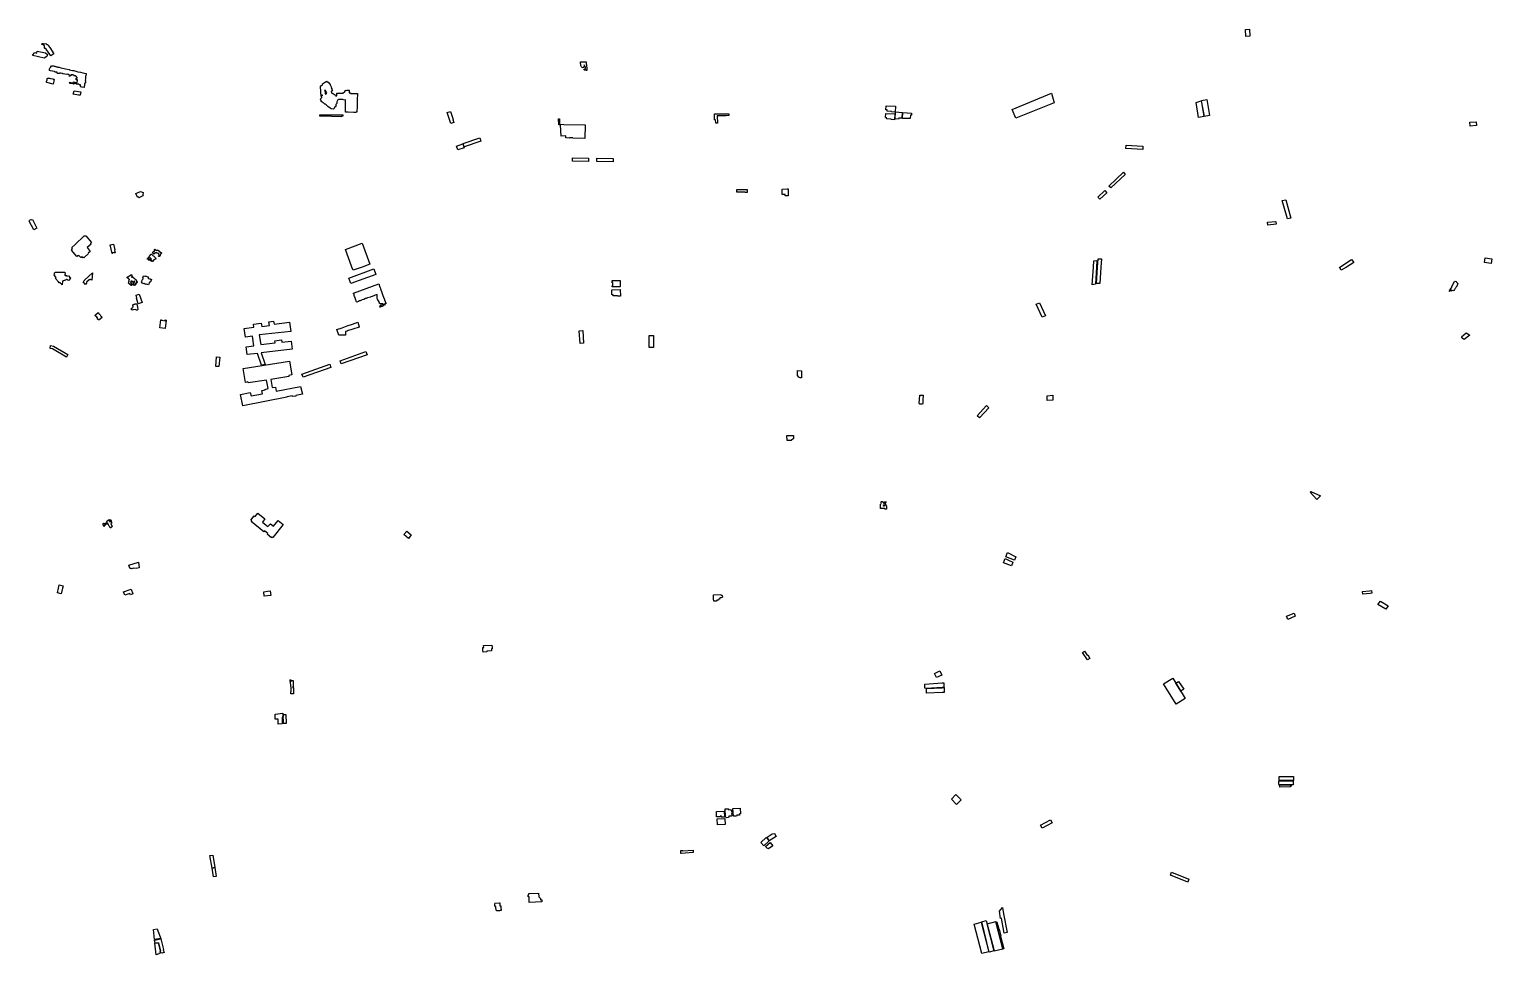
# Model space of a CAD drawing. Header units: metres. Extents: x 213388 to 215578, y 466847 to 469591.
# Drawn here: x 213388 to 215529, y 466847 to 468201 of the extents above; entities that cross this region are included whole.
import ezdxf

# ---------------------------------------------------------------- set-up
doc = ezdxf.new("R2010")
doc.units = ezdxf.units.M
doc.layers.add('DESCRIPTION_ERROR', color=5, linetype='Continuous')
doc.layers.add('EXCESS_ERROR', color=1, linetype='Continuous')

msp = doc.modelspace()

# ---------------------------------------------------------------- linework, layer by layer
at = {"layer": 'DESCRIPTION_ERROR'}
for points in [[(213411.4, 468173.2), (213410.3, 468173.6), (213410.4, 468174.6), (213410.2, 468175.2), (213410.5, 468176.2), (213410.3, 468176.4), (213410.3, 468177.5), (213409.6, 468177.8), (213408.5, 468178), (213408, 468178.8), (213407, 468178.8), (213406.7, 468179.2), (213405.8, 468179.3), (213407.2, 468179.9), (213407.4, 468180.2), (213408.4, 468180.4), (213409.8, 468179.8), (213412.4, 468180.2), (213413.2, 468179.6), (213413.7, 468178.9), (213414, 468179.1), (213415.1, 468178.7), (213416.4, 468176.9), (213416.5, 468176.8), (213417.7, 468175.2), (213417.8, 468174.8), (213418.1, 468174.6), (213423.9, 468165.3), (213419.8, 468162.3), (213419.5, 468162.3), (213412.9, 468172.1), (213411, 468173.8), (213411.8, 468173.1), (213411.5, 468172.8), (213411.4, 468173.2)], [(213464.3, 468117.1), (213463.9, 468117.1), (213463.3, 468117.6), (213463.2, 468120), (213461.6, 468120.1), (213460.4, 468121), (213457.3, 468121), (213457, 468121.2), (213457, 468122), (213453.7, 468122), (213453.8, 468121.8), (213453.5, 468121.4), (213453.5, 468121.1), (213453.1, 468121), (213452.9, 468121.4), (213453.1, 468122), (213447.4, 468122), (213447.7, 468122.9), (213446.8, 468123.1), (213446.5, 468123.7), (213447.8, 468123.5), (213448.2, 468122.9), (213449.4, 468123.2), (213451.9, 468123), (213452.9, 468123.8), (213453, 468124.3), (213454.1, 468124), (213455, 468124), (213455.9, 468123.5), (213458, 468123.4), (213458.4, 468123.6), (213458.9, 468125.6), (213458.9, 468126.8), (213458.5, 468127.2), (213457.9, 468127.2), (213457.7, 468126.8), (213457.1, 468127), (213456.7, 468127.4), (213456.6, 468128.9), (213456.7, 468129.8), (213458, 468129.8), (213458.3, 468130.6), (213457.9, 468130.9), (213457.4, 468130.9), (213457.3, 468131.5), (213455.5, 468133.2), (213454.7, 468133.3), (213454, 468133.1), (213451.7, 468134.3), (213449.3, 468134.6), (213449, 468134.4), (213449.2, 468133.4), (213448.9, 468133.2), (213447.8, 468133.3), (213447.4, 468132.7), (213446.6, 468132.7), (213447, 468133.8), (213445.9, 468135.2), (213445, 468135), (213444.6, 468135.4), (213442.7, 468135.2), (213437.8, 468136.2), (213436.6, 468136.1), (213436.6, 468136.4), (213434.3, 468137), (213433.1, 468137), (213432.5, 468136.6), (213430, 468136.6), (213428.9, 468137), (213428.9, 468138.2), (213428.6, 468138.6), (213425.5, 468138.6), (213424.9, 468139.6), (213421.9, 468139.7), (213419, 468140.6), (213417.6, 468140.8), (213417.7, 468143.2), (213418.1, 468144.1), (213419.3, 468145.3), (213420.8, 468147.5), (213422.6, 468147.8), (213423.6, 468147.6), (213424.4, 468147.2), (213425.5, 468147.1), (213425.7, 468147.1), (213426.4, 468146.6), (213427, 468146.6), (213427.9, 468146.2), (213429.1, 468146), (213430, 468145.7), (213431.9, 468145.6), (213434.4, 468145), (213436.7, 468144.1), (213439.4, 468143.8), (213441.1, 468143.2), (213446.4, 468142.2), (213447.1, 468141.8), (213448.9, 468141.6), (213451.3, 468140.9), (213453.2, 468140.8), (213459, 468139), (213463.2, 468138.4), (213466.4, 468137.4), (213471.2, 468136.4), (213471.4, 468134.9), (213470.6, 468132.1), (213470.2, 468128.6), (213470, 468126.6), (213470.5, 468126.2), (213470.5, 468125.3), (213470.4, 468125), (213470, 468125), (213470.3, 468123.1), (213469.9, 468122), (213469.2, 468122), (213469.1, 468118.3), (213468.7, 468117.8), (213468.5, 468115.8), (213465.4, 468116.5), (213464.6, 468116.1), (213464.3, 468117.1)], [(214203.4, 468141.2), (214203.1, 468141.5), (214201, 468141.5), (214200.6, 468141.8), (214200.7, 468142.6), (214202.3, 468143.4), (214202.2, 468144.1), (214202.5, 468144.7), (214202.5, 468145.3), (214202, 468146.5), (214200.6, 468146.5), (214200, 468146.3), (214199.6, 468145.8), (214199.6, 468145.3), (214199, 468145), (214197.5, 468145.1), (214197, 468145.6), (214196.9, 468146.3), (214196.3, 468147.1), (214195.9, 468148.3), (214195.7, 468148.4), (214195.3, 468153.4), (214203, 468153.8), (214203.5, 468153.8), (214203.7, 468150.2), (214203.7, 468149.9), (214203.8, 468149.6), (214204.3, 468142.1), (214204.3, 468140.9), (214203.3, 468140.9), (214203.4, 468141.2)], [(214200.4, 468149.2), (214200.6, 468148.9), (214200.7, 468149.2), (214200.5, 468149.4), (214200.4, 468149.2)], [(214201, 468148.1), (214201, 468148.6), (214200.7, 468148.2), (214201, 468148.1)], [(213413.5, 468123.8), (213413.5, 468124.9), (213414.2, 468127.2), (213414.5, 468129.2), (213415.1, 468129.8), (213417.5, 468129.7), (213419.4, 468129.1), (213422.6, 468128.8), (213423.2, 468128.3), (213424.2, 468128.2), (213424.4, 468127.9), (213422.9, 468121.1), (213413.8, 468123.1), (213413.5, 468123.8)], [(213815, 468118.5), (213817, 468119.8), (213818, 468120.5), (213817.4, 468121.5), (213823.4, 468125.1), (213824.4, 468123.7), (213825.4, 468124.3), (213826.1, 468123.1), (213826.4, 468123.3), (213827.4, 468121.6), (213827.8, 468121.9), (213828, 468121.8), (213828, 468121.7), (213828.5, 468121), (213828, 468120.7), (213830.8, 468116), (213831, 468115.7), (213830.8, 468115.5), (213830.3, 468115.2), (213830.8, 468114.5), (213831.5, 468113.3), (213831, 468113), (213832.2, 468111.2), (213830.8, 468110.4), (213830.1, 468110), (213830.8, 468108.8), (213831.3, 468107.8), (213832, 468107.3), (213832.3, 468107.7), (213836.5, 468104.6), (213836.1, 468104.2), (213837, 468103.7), (213838.2, 468103.7), (213838.3, 468107.9), (213848.4, 468107.7), (213847.1, 468107.7), (213847.1, 468108.2), (213849.6, 468109.2), (213851, 468111.8), (213851.3, 468111.9), (213853.2, 468111.8), (213853.2, 468112.2), (213856.3, 468112.1), (213856.3, 468108), (213858.5, 468108), (213858.5, 468107.4), (213864.1, 468107.1), (213868.6, 468107), (213868.3, 468097.6), (213868.1, 468089.9), (213868.1, 468089.6), (213868.1, 468088.1), (213867.9, 468080.4), (213867.8, 468079.8), (213866.9, 468079.9), (213866.6, 468079.7), (213865.6, 468079.6), (213863.5, 468079.6), (213863.5, 468079.5), (213854.9, 468079.8), (213854.9, 468079.8), (213851.3, 468080), (213851.3, 468097.7), (213849.5, 468097.6), (213847, 468098.4), (213841, 468098.3), (213840.1, 468097.9), (213838.4, 468094.9), (213838.2, 468092.5), (213837, 468091), (213836.8, 468088.4), (213835, 468086.6), (213834.2, 468084.7), (213833.2, 468084.2), (213829.9, 468084.6), (213828.8, 468085.8), (213825.4, 468088.2), (213824.9, 468088.8), (213824.3, 468089), (213823.9, 468089.6), (213822.7, 468090.4), (213821.4, 468091.6), (213820.9, 468091.7), (213819, 468093.5), (213818.5, 468093.6), (213817.4, 468094.6), (213817.1, 468094.6), (213815.8, 468095.3), (213815.3, 468095.6), (213815.2, 468095.8), (213815.8, 468096.6), (213814.4, 468097.7), (213814.4, 468098.5), (213814.8, 468099.4), (213815.2, 468099.6), (213815.2, 468100), (213815.6, 468100.2), (213816, 468100.9), (213816.6, 468101.4), (213816.7, 468102.2), (213816.1, 468102.4), (213815.9, 468103.3), (213814.9, 468103.9), (213815.5, 468104.5), (213815.5, 468105.1), (213814.9, 468106.7), (213815, 468110.3), (213814.9, 468113), (213814.6, 468114.2), (213814.7, 468117.9), (213815, 468118.5)], [(213816.6, 468104.3), (213816.8, 468103.7), (213817.2, 468103.8), (213817.6, 468104.4), (213817.4, 468104.8), (213817, 468104.9), (213816.6, 468104.3)], [(213820.6, 468111.4), (213821.6, 468109.4), (213821.3, 468108.5), (213821.5, 468106.8), (213822.4, 468106.2), (213822.8, 468106.6), (213823.7, 468108), (213823.3, 468109), (213822.1, 468110.4), (213821.8, 468111.4), (213820.7, 468112.4), (213820.6, 468111.4)], [(213813.5, 468074), (213813.6, 468076), (213847.1, 468076), (213847.3, 468075.6), (213847.3, 468074), (213847.2, 468073.8), (213846.2, 468073.9), (213844.3, 468073.1), (213830.8, 468073.4), (213815.5, 468073.8), (213815.5, 468073.8), (213815.1, 468073.8), (213813.8, 468073.8), (213813.5, 468074)], [(213564, 467869.2), (213566.8, 467872.2), (213567.1, 467872.1), (213573.1, 467866.6), (213573.6, 467865.7), (213573.6, 467864.9), (213572.2, 467864.5), (213570.6, 467863.7), (213568.3, 467861.3), (213567.8, 467861.5), (213568, 467862.1), (213567.6, 467862.4), (213564.9, 467862.4), (213567, 467864.6), (213564.9, 467866.6), (213564.3, 467866), (213565.1, 467865.2), (213563, 467862.9), (213563, 467863.3), (213563.4, 467863.8), (213563.4, 467864.5), (213563.2, 467864.8), (213560.8, 467864.8), (213561.1, 467865.6), (213561.5, 467865.6), (213562.3, 467867), (213562.8, 467867.5), (213562.9, 467867.4), (213564, 467868.5), (213563.7, 467868.7), (213564, 467869.2)], [(213572, 467879.2), (213574.9, 467877.6), (213575.2, 467878.3), (213575.4, 467878.3), (213576.3, 467877.8), (213576.4, 467877.7), (213576.4, 467877.7), (213578.7, 467876.4), (213578.8, 467876.6), (213578.9, 467876.5), (213578.9, 467875.9), (213579.7, 467874.7), (213581.4, 467874.4), (213581.8, 467874), (213581.8, 467873.4), (213581.7, 467873.4), (213580.7, 467872.3), (213579.6, 467870.6), (213579.4, 467869.3), (213579.3, 467869.2), (213578.3, 467868.7), (213577.7, 467868.7), (213577.4, 467869), (213577.4, 467869.4), (213578.4, 467869.8), (213578.8, 467871.1), (213577.8, 467871.5), (213577.8, 467872.8), (213577, 467872.8), (213576, 467873.4), (213574.8, 467873.3), (213574.7, 467874.1), (213572.8, 467873.9), (213572.3, 467873.3), (213571.4, 467873.2), (213570.8, 467872.2), (213570.5, 467872.2), (213570.4, 467872.6), (213569.8, 467872.6), (213569.9, 467873.2), (213569.2, 467873.5), (213569, 467874), (213569.1, 467874.6), (213569.7, 467875.7), (213569.8, 467875.8), (213570.8, 467875.3), (213572.1, 467877.7), (213571.2, 467878.1), (213571.5, 467878.7), (213572, 467879.2)], [(213426.1, 467845), (213426.4, 467845.5), (213426.5, 467845.6), (213440.4, 467845.6), (213440.2, 467844.7), (213440.6, 467843.8), (213440.6, 467842.9), (213440.3, 467842.2), (213440.3, 467841.4), (213440.5, 467840.9), (213441.5, 467841), (213442, 467840.6), (213443.2, 467840.6), (213443.3, 467839.8), (213445.9, 467840.3), (213446.8, 467839.3), (213446.8, 467837.9), (213447.5, 467837.5), (213447.6, 467837.9), (213448, 467837.9), (213448.1, 467837.5), (213448.4, 467837.4), (213448.4, 467836.8), (213448.1, 467836.7), (213448, 467837.3), (213447.6, 467837.3), (213447.8, 467836.1), (213447.5, 467835.7), (213447.4, 467835), (213445.9, 467833.7), (213444.4, 467834), (213443.2, 467834.9), (213442.4, 467834.9), (213442.2, 467834.3), (213441.6, 467834.8), (213441, 467834), (213439.9, 467833.4), (213439.1, 467833.4), (213437.9, 467833), (213437.3, 467832.1), (213436.6, 467833), (213436.5, 467827.1), (213434.4, 467829.2), (213433.9, 467829.8), (213433.7, 467829.9), (213433.1, 467830.5), (213432.6, 467830.1), (213431.8, 467830.3), (213430.9, 467831.3), (213430.9, 467831.3), (213430.9, 467831.3), (213426.4, 467836.5), (213427.7, 467837.8), (213424.5, 467841.1), (213425.5, 467841.9), (213424.4, 467843.4), (213425.7, 467844.8), (213426.1, 467845)], [(213538.3, 467826.5), (213537.7, 467826.2), (213537.1, 467826.2), (213536.4, 467827.2), (213535.1, 467827.9), (213534.7, 467828.8), (213533.8, 467829.1), (213532.9, 467830), (213533.2, 467830.3), (213533.8, 467830.3), (213533.6, 467831), (213534.2, 467831.5), (213534.2, 467832), (213534, 467832.2), (213534.2, 467833), (213534, 467833.8), (213534.7, 467834.3), (213534.7, 467834.8), (213534.6, 467835.2), (213533.6, 467836), (213533.3, 467836.7), (213532.3, 467836.9), (213531.6, 467837.5), (213531.4, 467838.3), (213537.6, 467842.3), (213537.7, 467842.2), (213537.7, 467841.4), (213538.1, 467841), (213539, 467840.5), (213539.4, 467839.5), (213537.3, 467838.2), (213538.7, 467839.1), (213542.3, 467836.3), (213542.3, 467836.3), (213544.3, 467834.6), (213545.6, 467831.9), (213546.2, 467831.3), (213542.5, 467827.2), (213546.2, 467831.3), (213546.2, 467831.3), (213546.2, 467830.4), (213544.7, 467829.2), (213544.1, 467827.9), (213543.6, 467827.6), (213543.4, 467826.4), (213543.3, 467826.2), (213541.8, 467826.5), (213541.3, 467826), (213541, 467826.4), (213541, 467826.8), (213540.5, 467827.4), (213540.7, 467827.9), (213540.7, 467828.8), (213540.2, 467829.7), (213540.2, 467831), (213539.5, 467831.9), (213538.6, 467832), (213538.1, 467832.6), (213537.1, 467832.7), (213536.8, 467832.5), (213536.8, 467831.8), (213537.4, 467831.2), (213537.4, 467830.7), (213537.1, 467830.4), (213536.5, 467830.4), (213536.4, 467830), (213536.6, 467829.7), (213537.2, 467829.7), (213537.4, 467828.5), (213537.7, 467828.3), (213537.8, 467827.7), (213538.2, 467827.6), (213538.9, 467828.2), (213539.8, 467828.2), (213539.8, 467827.9), (213539.7, 467827.8), (213539.6, 467827.9), (213539, 467827.2), (213538.3, 467826.5)], [(213541.3, 467832), (213541, 467831.4), (213541, 467830.7), (213541.2, 467830.3), (213541.7, 467830.3), (213542.3, 467831.3), (213542.9, 467831.8), (213542.9, 467832.1), (213542.3, 467832.5), (213541.3, 467832)], [(213862.9, 467814.9), (213899.9, 467828.4), (213901.6, 467823.8), (213901.7, 467823.4), (213901.8, 467823.2), (213902.4, 467821.5), (213902.4, 467821.4), (213902.5, 467821.2), (213904.4, 467815.8), (213904.4, 467815.8), (213906.5, 467810.3), (213906.6, 467809.8), (213906.9, 467809.2), (213908.3, 467805.6), (213908.4, 467805.1), (213910.3, 467800.2), (213910.4, 467799.5), (213909.2, 467799.5), (213908.8, 467798.4), (213908.9, 467797.8), (213908.6, 467797.6), (213907.9, 467797.7), (213908.4, 467798.3), (213908.4, 467798.6), (213908.3, 467798.9), (213907.7, 467798.9), (213907.3, 467798.4), (213907.3, 467797.9), (213907, 467797.4), (213906.5, 467795.9), (213905.5, 467795.8), (213904.6, 467795.3), (213903.1, 467795.4), (213902.3, 467794.8), (213902.3, 467794.4), (213901.2, 467794.3), (213901.2, 467794.9), (213901.7, 467795.4), (213901.8, 467796.1), (213902.2, 467796.4), (213902, 467797.3), (213902.4, 467797.7), (213903.6, 467797.8), (213904.1, 467798.3), (213904.4, 467798.3), (213904.6, 467797.8), (213905, 467797.8), (213905.5, 467798.3), (213905.9, 467798.3), (213905.9, 467798), (213906.4, 467797.8), (213906.7, 467798.4), (213906.5, 467798.9), (213905.6, 467799.1), (213905.8, 467799.5), (213901, 467799.6), (213900.8, 467800.9), (213900.4, 467801.4), (213900.5, 467802.4), (213899.3, 467803.7), (213898.7, 467805.1), (213898.2, 467805.5), (213898, 467806.4), (213897.4, 467806.9), (213897.4, 467813), (213894.8, 467812), (213893.5, 467811.7), (213890.4, 467810.2), (213888.4, 467809.7), (213887.5, 467809.1), (213883.1, 467807.9), (213881.6, 467807), (213880.6, 467806.9), (213877.8, 467805.6), (213875.3, 467805), (213872.6, 467803.8), (213871.6, 467803.6), (213870.1, 467802.7), (213867.5, 467801.9), (213867.3, 467802.3), (213865.9, 467806.1), (213865.8, 467806.1), (213865.7, 467806.3), (213865.2, 467808.4), (213864.4, 467809.9), (213864.3, 467810), (213864.5, 467810), (213863.9, 467811.5), (213863.6, 467812.6), (213863.1, 467813.8), (213862.9, 467814.2), (213862.9, 467814.9)], [(215475.2, 467832), (215475.8, 467832.6), (215477.2, 467831.9), (215477.6, 467830.9), (215478.8, 467830.3), (215479.8, 467829.1), (215479.3, 467827.4), (215478.6, 467826.6), (215477.8, 467824.4), (215477.3, 467824), (215476.6, 467822.5), (215475.6, 467821.4), (215475.4, 467821.4), (215475, 467820.2), (215474, 467818.7), (215472.8, 467818.4), (215471.6, 467818.7), (215470.3, 467818.6), (215470.3, 467818.3), (215469.7, 467817.8), (215468.2, 467818.3), (215467.3, 467817.4), (215467.1, 467817.4), (215467.1, 467817.6), (215469.8, 467822.5), (215470.2, 467822.9), (215471, 467823.2), (215471.2, 467823.8), (215471, 467824.7), (215474.9, 467831.9), (215475.2, 467832)], [(215468.5, 467819.9), (215468.6, 467819), (215469.1, 467819.2), (215469.5, 467818.7), (215470.1, 467818.7), (215470.2, 467819), (215470, 467819.2), (215469.6, 467820.2), (215469, 467820.4), (215468.5, 467819.9)], [(213489.2, 467776), (213488.9, 467776.2), (213489.1, 467776.7), (213488.2, 467776.7), (213487.9, 467777.2), (213488.2, 467777.8), (213487.8, 467779.1), (213487.3, 467779.4), (213486.6, 467780.6), (213485.3, 467781.5), (213484.9, 467781.5), (213484.7, 467781.8), (213484.6, 467782.4), (213484.9, 467782.8), (213484.9, 467783.4), (213485, 467783.4), (213488.9, 467786.6), (213489.4, 467786.3), (213490.6, 467784.4), (213491.5, 467783.5), (213492.1, 467783.4), (213493, 467781.4), (213493.3, 467781.2), (213493.4, 467780.8), (213493.7, 467780.8), (213493.8, 467780.3), (213494.6, 467779.5), (213490.6, 467776.1), (213490.3, 467776.4), (213489.8, 467775.9), (213489.2, 467776)], [(213547.2, 467791), (213546.6, 467790.7), (213546, 467789.9), (213544.9, 467789.9), (213544.2, 467790.4), (213544.2, 467790.6), (213543.5, 467790.8), (213540.7, 467790.7), (213539.8, 467790.4), (213539.6, 467790.1), (213538, 467790.7), (213537.7, 467792), (213537.8, 467792.9), (213539.4, 467793.6), (213539.9, 467794.4), (213540.4, 467794.7), (213540.2, 467795.5), (213539.5, 467796.7), (213539.8, 467797.1), (213539.8, 467797.9), (213540.6, 467798.5), (213541.7, 467798.6), (213541.7, 467798.9), (213542.2, 467799), (213542.2, 467798.6), (213542.5, 467798.6), (213542.7, 467799.1), (213544.4, 467799.4), (213545.5, 467799.4), (213545.9, 467797.2), (213546.2, 467796.7), (213546.2, 467796.6), (213546.4, 467795.2), (213546.5, 467794.9), (213547.2, 467791), (213547.2, 467791)], [(213871.3, 467765.4), (213862, 467762.4), (213858.7, 467761.1), (213855, 467760.1), (213853.4, 467759.3), (213851.3, 467758.7), (213851.3, 467753.4), (213841.5, 467753.4), (213838.6, 467761.7), (213846.1, 467764.4), (213853.7, 467766.9), (213861.2, 467769.6), (213869, 467772.4), (213871.3, 467765.9), (213871.3, 467765.4)], [(214696, 467652.4), (214692.2, 467652.6), (214691.3, 467653.2), (214691.9, 467665.8), (214696.5, 467665.6), (214696.7, 467665.4), (214696.5, 467658.7), (214696.4, 467658.5), (214696.4, 467658.2), (214696.3, 467653.8), (214696, 467652.4)], [(214634.6, 467506.2), (214635, 467506.2), (214635.2, 467506.9), (214635.1, 467507.5), (214635.5, 467507.9), (214635.2, 467509.4), (214636.1, 467510), (214636.8, 467510), (214637.3, 467509.4), (214638.2, 467509.3), (214638.6, 467508.7), (214639.1, 467508.5), (214639.3, 467508.5), (214639.4, 467509), (214640.3, 467509.1), (214641, 467509.6), (214642.8, 467509.4), (214642.6, 467509), (214641.5, 467508.4), (214641.4, 467507.2), (214642, 467506.6), (214642, 467505.5), (214642.3, 467505.2), (214642.3, 467504.5), (214641.7, 467504), (214642.6, 467504), (214643.4, 467503.6), (214643.4, 467503.5), (214643.4, 467502.3), (214643.3, 467499), (214643.2, 467498.8), (214640.9, 467499), (214640.9, 467499.5), (214634.6, 467499.7), (214634.6, 467506.2)], [(214638, 467504), (214638.7, 467503.7), (214639.9, 467503.7), (214640.6, 467504), (214640.3, 467504.6), (214638.8, 467504.8), (214638, 467504)], [(214638.8, 467507.4), (214639.4, 467507.3), (214639.6, 467507.9), (214639.1, 467508.2), (214638.8, 467507.4)], [(214639.8, 467505.4), (214640.3, 467505.4), (214640.3, 467505.7), (214639.7, 467505.6), (214639.8, 467505.4)], [(213499.4, 467477.9), (213499.9, 467478.6), (213502.1, 467479.2), (213502.2, 467480.2), (213501.6, 467480.9), (213501.7, 467481.2), (213505.2, 467483.4), (213506.6, 467479.9), (213505.3, 467483.1), (213506.7, 467483.7), (213507.8, 467481.5), (213508.2, 467480.3), (213508.4, 467480.3), (213508.4, 467480.2), (213508.4, 467478), (213507.8, 467477.9), (213507.8, 467477.7), (213507.6, 467477.6), (213509.4, 467473.2), (213509.4, 467473.2), (213509.2, 467472.7), (213507.9, 467471.8), (213507.5, 467471.6), (213506.6, 467471.5), (213506.4, 467472.2), (213505, 467474), (213504.2, 467476), (213503.8, 467476.6), (213503.8, 467476.9), (213503.5, 467476.9), (213503, 467478.1), (213502.7, 467477.8), (213502.7, 467476.9), (213498.2, 467476.9), (213498.2, 467476.6), (213499.1, 467475.8), (213499.1, 467475.5), (213498.7, 467474.9), (213497.9, 467474.9), (213497.8, 467473.3), (213497.3, 467473.3), (213496.8, 467474.2), (213496.8, 467475.5), (213496.4, 467476.1), (213496.4, 467476.7), (213496.7, 467476.9), (213496, 467476.9), (213496.2, 467477.6), (213496.3, 467477.7), (213496.9, 467478.1), (213499.4, 467477.9)], [(214401, 467373.1), (214402.3, 467373), (214402.8, 467372.6), (214403.2, 467369.9), (214402.7, 467368.9), (214401.6, 467369.4), (214399.2, 467369.2), (214399.1, 467367.7), (214397.8, 467366.9), (214397.5, 467365.8), (214396.6, 467365.4), (214394.6, 467365.4), (214394.6, 467364.4), (214393.7, 467364.1), (214390.4, 467364.2), (214390.2, 467364.5), (214390.1, 467367.1), (214390, 467373.6), (214400.7, 467373.7), (214400.7, 467373.7), (214401, 467373.1)], [(213770.5, 467246.5), (213770.5, 467247), (213770.3, 467247.7), (213770.3, 467249), (213770.5, 467249.4), (213770.9, 467248.1), (213771.6, 467247.6), (213772.6, 467247.6), (213772.8, 467247.8), (213774.4, 467248.2), (213774.4, 467248.1), (213774.6, 467236.7), (213774.5, 467239.8), (213774.8, 467239.8), (213774.7, 467238.7), (213775.1, 467236.3), (213775, 467228.9), (213774.8, 467228.5), (213771, 467228.5), (213771, 467230.7), (213771.4, 467232.3), (213771.5, 467234.9), (213771.7, 467236.6), (213770.5, 467245.2), (213770.5, 467245.4), (213770.3, 467246.2), (213770.3, 467246.5), (213770.5, 467246.5)], [(214069.8, 466921.9), (214070, 466922.2), (214076.6, 466922.6), (214077, 466922.3), (214077, 466921.8), (214077, 466918.4), (214077.3, 466918.3), (214077.3, 466918), (214078.4, 466918.1), (214078.4, 466918.1), (214078.4, 466917.6), (214078.4, 466916.2), (214078.6, 466915.6), (214079, 466911.1), (214078.9, 466911.1), (214077.5, 466911.1), (214076.8, 466910.8), (214073.3, 466911), (214072.9, 466910.6), (214072.2, 466910.8), (214071.5, 466913), (214071.4, 466915.3), (214071.4, 466917.2), (214071.3, 466917.2), (214071.3, 466917.3), (214071.1, 466917.3), (214070.3, 466917.4), (214069.9, 466917.8), (214069.8, 466921.4), (214070.1, 466921.4), (214070, 466922), (214069.8, 466921.9), (214069.8, 466921.9)]]:
    msp.add_lwpolyline(points, close=True, dxfattribs=at)
at = {"layer": 'EXCESS_ERROR'}
for points in [[(215175.4, 468190.9), (215169.6, 468190.7), (215169.1, 468201.1), (215174.6, 468201.2), (215175.4, 468190.9)], [(213396.4, 468167), (213399, 468166.4), (213399.8, 468169.3), (213411.9, 468166.5), (213414.8, 468164.4), (213414.5, 468163), (213414, 468161.4), (213409.9, 468158.9), (213393.1, 468163), (213392.7, 468163.1), (213396.4, 468167)], [(213463.7, 468109.5), (213462.7, 468104.6), (213460.1, 468105), (213452.4, 468106), (213452.4, 468106), (213453.7, 468111.2), (213463.7, 468109.5)], [(214827.1, 468084), (214884.9, 468107.5), (214888.6, 468093.4), (214832.4, 468071), (214827.1, 468084)], [(214650.5, 468080.3), (214650.6, 468080.8), (214644.3, 468081.2), (214644.4, 468083.2), (214642.2, 468083.3), (214642.6, 468089.3), (214656.2, 468088.6), (214655.9, 468080.1), (214650.5, 468080.3)], [(215100.2, 468072.3), (215096.8, 468093.9), (215104, 468096.5), (215108.2, 468073.5), (215100.2, 468072.3)], [(215112.1, 468098.3), (215116.4, 468075), (215108.6, 468073.7), (215104.7, 468097), (215112.1, 468098.3)], [(214000.1, 468079.2), (214004.9, 468080.7), (214008.6, 468069.2), (214008.2, 468069.1), (214009.6, 468064.6), (214005.3, 468063.2), (214000.1, 468079.2)], [(214164.5, 468070), (214164.5, 468062.2), (214171, 468062), (214170.9, 468061.7), (214202.2, 468061.1), (214201.7, 468041.5), (214184.2, 468041.8), (214184.2, 468042.2), (214179.1, 468042.3), (214179.1, 468041.9), (214173.9, 468042.1), (214173.7, 468045), (214166.8, 468044.6), (214165.9, 468061.2), (214163.5, 468061.1), (214163, 468070), (214164.5, 468070)], [(214393.2, 468064), (214393, 468068.6), (214391.4, 468068.6), (214391.5, 468077.2), (214412.2, 468077.5), (214412.2, 468074.8), (214408.4, 468074.7), (214405.3, 468074.7), (214405.2, 468074.7), (214402.7, 468074.6), (214395.4, 468074.5), (214395.6, 468064), (214393.2, 468064)], [(214643.5, 468071.8), (214641.8, 468071.9), (214642.1, 468078.1), (214655.3, 468077.5), (214655, 468068.9), (214650, 468069.1), (214650.1, 468069.5), (214643.4, 468069.9), (214643.5, 468071.8)], [(214656.5, 468080.4), (214666.2, 468079.6), (214665.8, 468070.9), (214661.1, 468070.9), (214661, 468069.5), (214655.9, 468070), (214656.5, 468080.4)], [(214667, 468079.4), (214680, 468078.6), (214679.9, 468075.5), (214678.3, 468075.5), (214678, 468070.4), (214666.5, 468070.7), (214667, 468079.4)], [(215506.8, 468065.9), (215507.3, 468060.3), (215497.7, 468059.6), (215497.3, 468065.2), (215506.8, 468065.9)], [(214047.9, 468042.3), (214049.3, 468037.5), (214024.7, 468029.1), (214023.2, 468033.8), (214047.9, 468042.3)], [(214013.6, 468030.3), (214023.1, 468033.4), (214025, 468027.8), (214015.5, 468024.6), (214013.6, 468030.3)], [(215018.7, 468030.3), (215018.8, 468025.1), (214993.5, 468026.5), (214994, 468031.4), (215018.7, 468030.3)], [(214183.4, 468012.9), (214207, 468012.5), (214207, 468007.6), (214183.3, 468008.1), (214183.4, 468012.9)], [(214242.9, 468011.9), (214242.9, 468007.2), (214219.2, 468007.5), (214219.2, 468012.4), (214242.9, 468011.9)], [(214969, 467971.7), (214990.3, 467992), (214992.6, 467988.6), (214971.7, 467968.9), (214969, 467971.7)], [(213544.3, 467960.6), (213551, 467963.7), (213554.8, 467962.4), (213554.4, 467958.6), (213554.7, 467957.6), (213554.5, 467957.5), (213548.4, 467954.7), (213547.7, 467956), (213546.8, 467955.5), (213544.3, 467960.6)], [(214424.3, 467966.5), (214439, 467966.5), (214439, 467962.5), (214436.1, 467962.5), (214436.1, 467962.9), (214424.3, 467962.9), (214424.3, 467966.5)], [(214495, 467957.2), (214494.9, 467959.4), (214490.6, 467959.3), (214490.6, 467959.3), (214490.4, 467967.3), (214497.9, 467967.5), (214497.9, 467967.8), (214499.2, 467967.9), (214499.4, 467957.3), (214495, 467957.2)], [(214952.8, 467955.7), (214962.8, 467965.4), (214965.8, 467961.7), (214955.8, 467952.3), (214952.8, 467955.7)], [(215222.6, 467950.4), (215227.9, 467951.6), (215235.1, 467924.9), (215230.2, 467923.6), (215222.6, 467950.4)], [(213394.7, 467907.7), (213388.1, 467920.4), (213389.1, 467920.9), (213388.6, 467921.8), (213391, 467922.9), (213391.5, 467922.1), (213392.8, 467922.7), (213399, 467910), (213394.7, 467907.7)], [(215201.1, 467918.8), (215213.2, 467920), (215213.7, 467915.7), (215201.6, 467914.3), (215201.1, 467918.8)], [(213470.9, 467898.8), (213479.2, 467889), (213477.7, 467887.7), (213478.6, 467886.5), (213472.7, 467881.7), (213477.3, 467875.8), (213474.2, 467873.6), (213474.7, 467872.9), (213468.1, 467866.9), (213467.4, 467867.5), (213466.5, 467866.7), (213465.2, 467868.4), (213463.8, 467867.1), (213461.4, 467869.8), (213460.7, 467869.4), (213460, 467870.1), (213457.8, 467868.5), (213449.8, 467877.7), (213450.5, 467878.6), (213450.4, 467879.1), (213451.5, 467880.2), (213450.6, 467881.7), (213455.5, 467886.1), (213468.5, 467899), (213470.9, 467898.8)], [(213511.6, 467886.7), (213513.5, 467878.2), (213513.1, 467878.1), (213514, 467874.2), (213512.6, 467873.8), (213512.4, 467874.6), (213510, 467874), (213510.2, 467873.1), (213509.3, 467872.9), (213506.5, 467885.6), (213511.6, 467886.7)], [(213862.4, 467848.4), (213860.6, 467853.2), (213860.1, 467854.5), (213851.2, 467879.1), (213875.6, 467887.9), (213886.7, 467857.3), (213875.7, 467853.2), (213862.4, 467848.4)], [(213892.7, 467850.4), (213895.5, 467842.5), (213858.8, 467828.9), (213856.1, 467836.8), (213892.7, 467850.4)], [(214949.1, 467828), (214944.5, 467826.9), (214946.2, 467853.2), (214946.8, 467862.5), (214951.4, 467862.7), (214950.8, 467853.2), (214949.1, 467828)], [(214953.1, 467865.4), (214958.1, 467865.1), (214957.3, 467853.2), (214955.6, 467829.3), (214950.6, 467829.1), (214952.3, 467853.2), (214953.1, 467865.4)], [(215309, 467848.6), (215306.4, 467852.9), (215307, 467853.2), (215324.3, 467864.1), (215327.4, 467859.8), (215316.7, 467853.2), (215309, 467848.6)], [(215528.7, 467858.6), (215519, 467860), (215519.8, 467866.6), (215529.4, 467865.4), (215528.7, 467858.6)], [(213478, 467834.8), (213477, 467834.8), (213476.6, 467834.8), (213476.3, 467834.7), (213475.9, 467834.6), (213472, 467831.2), (213472.2, 467830.4), (213470.4, 467827.8), (213470.4, 467827.8), (213467.2, 467831.5), (213469.2, 467833.3), (213468.8, 467833.8), (213480.6, 467844.5), (213479.5, 467834.2), (213478, 467834.8)], [(213557.4, 467839.6), (213557.6, 467840), (213558.2, 467839.8), (213558.5, 467840.4), (213562.5, 467838.4), (213561.9, 467837.1), (213565.2, 467835.4), (213565.4, 467835.9), (213567.1, 467835), (213564.9, 467830.6), (213564.2, 467831), (213562.5, 467826.9), (213559.8, 467828.1), (213559.5, 467827.7), (213556.4, 467829.1), (213556, 467828.4), (213552.4, 467830.2), (213553.2, 467831.8), (213552.6, 467832.1), (213554.4, 467836), (213554.8, 467835.9), (213555.3, 467837), (213554.3, 467837.4), (213555.5, 467840.2), (213557.4, 467839.6)], [(214253.5, 467833.6), (214253.5, 467825.1), (214253, 467825.1), (214253.1, 467824), (214241.8, 467824), (214241.8, 467825.7), (214242.7, 467825.7), (214242.7, 467830.5), (214241.6, 467830.3), (214241.7, 467833.6), (214253.5, 467833.6)], [(213553.3, 467801.4), (213547.7, 467799.5), (213544.9, 467807.5), (213545.7, 467807.8), (213544.4, 467811.8), (213549.2, 467813.3), (213553.3, 467801.4)], [(214253.5, 467820.1), (214253.6, 467810.5), (214249.3, 467810.4), (214249.3, 467811.1), (214243.1, 467811.2), (214243, 467812.3), (214241.7, 467812.3), (214241.7, 467813.2), (214241.3, 467813.2), (214241.3, 467819.8), (214253.5, 467820.1)], [(214871.3, 467779.7), (214862.4, 467799), (214867.5, 467801), (214875.9, 467781.9), (214871.3, 467779.7)], [(213581.8, 467775.2), (213587.1, 467774.6), (213587.1, 467775.7), (213588.5, 467775.6), (213587.2, 467763.3), (213579.5, 467764.1), (213580.6, 467776), (213581.9, 467776), (213581.8, 467775.2)], [(213724.9, 467753.8), (213727.1, 467739.7), (213748, 467742.4), (213747.8, 467745.3), (213757.6, 467746.6), (213758, 467743.3), (213771.4, 467744.7), (213773.1, 467732.8), (213727.8, 467727.5), (213733.4, 467710.7), (213728, 467709.6), (213722.2, 467726.8), (213707.2, 467725), (213705.9, 467736.3), (213716.7, 467737.9), (213714.9, 467751.8), (213704.6, 467750.5), (213702.8, 467763), (213717, 467765), (213716.5, 467769.4), (213727.8, 467771.1), (213728.5, 467766.1), (213739.7, 467767.7), (213738.9, 467773.2), (213745.9, 467774.1), (213746.6, 467769.4), (213769.1, 467772.3), (213771, 467758.8), (213724.9, 467753.8)], [(214193.5, 467759.9), (214198.5, 467760.1), (214199.7, 467741.6), (214194.7, 467741.2), (214193.5, 467759.9)], [(214295.8, 467735.5), (214295.8, 467753.2), (214302.2, 467753.2), (214302.1, 467735.3), (214295.8, 467735.5)], [(215489.3, 467747.1), (215488.2, 467748.3), (215487.8, 467748), (215485.2, 467751), (215492, 467757), (215497.4, 467753.4), (215489.3, 467747.1)], [(213423.6, 467737.5), (213444.7, 467725.1), (213442.4, 467721.3), (213422.1, 467733.3), (213418.5, 467734), (213419.4, 467738.4), (213423.6, 467737.5)], [(213665.8, 467707.5), (213661.3, 467707.8), (213662.4, 467721.7), (213666.9, 467721.5), (213665.8, 467707.5)], [(213880.9, 467729.5), (213882.7, 467724.9), (213844.7, 467711.5), (213843.2, 467716.1), (213880.9, 467729.5)], [(213697.5, 467666.7), (213711.7, 467669.6), (213712.8, 467664.5), (213729.5, 467667.7), (213728.6, 467672.5), (213733.3, 467673.5), (213733.2, 467674.1), (213738, 467675.2), (213735.6, 467687.5), (213708.4, 467683.6), (213708.2, 467685), (213704.8, 467684.4), (213701.1, 467704.5), (213769.1, 467715.5), (213772.4, 467695.5), (213768, 467694.4), (213768.2, 467693.1), (213741.8, 467688.5), (213743.9, 467676.9), (213748.4, 467677.5), (213749.5, 467671.5), (213785.4, 467678.5), (213788, 467667), (213778.4, 467665.1), (213778.5, 467664.4), (213773.4, 467663.5), (213773.3, 467664.5), (213765.1, 467663.1), (213765.2, 467662.6), (213700.7, 467650), (213697.5, 467666.7)], [(213828.2, 467710.8), (213829.8, 467706.2), (213788.9, 467691.9), (213787.4, 467696.6), (213828.2, 467710.8)], [(214518.9, 467691), (214516.6, 467690.9), (214514.8, 467691.9), (214513.1, 467694.3), (214513.1, 467701.7), (214518.7, 467701.4), (214518.8, 467698.3), (214518.9, 467691)], [(214886.8, 467658.4), (214878.3, 467657.9), (214878.7, 467664.9), (214886.6, 467665.4), (214886.8, 467658.4)], [(214793.3, 467646.9), (214779.3, 467632.3), (214776.2, 467635.4), (214789.6, 467650.4), (214793.3, 467646.9)], [(214507, 467606.6), (214507, 467606.6), (214507.1, 467602.2), (214503.9, 467599.5), (214497.8, 467599.4), (214497.5, 467606.4), (214507, 467606.6)], [(215263.7, 467523.8), (215264.4, 467524.5), (215278.7, 467518.2), (215273.4, 467513.1), (215263.7, 467523.8)], [(213717.5, 467489.1), (213718.8, 467488.1), (213722.7, 467492.9), (213733.2, 467484.4), (213729.4, 467479.7), (213734.8, 467475.3), (213737.5, 467473.2), (213741.1, 467477.5), (213745.7, 467473.9), (213752.5, 467482.1), (213759.7, 467476.1), (213744.6, 467457.5), (213743.7, 467458.2), (213742.6, 467456.9), (213736.3, 467462), (213737.3, 467463.1), (213732.6, 467467), (213731.6, 467465.8), (213713.1, 467480.8), (213713.8, 467481.7), (213712.5, 467482.9), (213717.5, 467489.1)], [(213947.5, 467461.3), (213943.3, 467456), (213936.4, 467461.6), (213940.7, 467466.8), (213947.5, 467461.3)], [(213547.9, 467421.1), (213548.9, 467412.7), (213544.8, 467411.8), (213544.7, 467412.2), (213540.9, 467411.7), (213540.5, 467412.2), (213537.7, 467411.3), (213537.2, 467411.9), (213535.7, 467411.8), (213535.2, 467412.5), (213533.9, 467416.8), (213547.9, 467421.1)], [(214816.9, 467426.4), (214822, 467424.1), (214828.2, 467421.3), (214826.3, 467416), (214814.5, 467420.4), (214816, 467424.1), (214816.9, 467426.4)], [(214817.9, 467429.1), (214820.3, 467435.1), (214832.4, 467429.1), (214830.7, 467424), (214830.7, 467424), (214830.5, 467424), (214817.9, 467429.1)], [(213431.9, 467388.1), (213437.8, 467386.7), (213437, 467383.3), (213435, 467375), (213429.3, 467376.3), (213430.8, 467383.2), (213431.9, 467388.1)], [(213537.5, 467381.9), (213539.9, 467374.7), (213536.2, 467373.5), (213535.5, 467375.5), (213528.2, 467372.8), (213526.2, 467378), (213537.5, 467381.9)], [(213736.7, 467378.6), (213740.8, 467379.1), (213741.6, 467372.5), (213732.2, 467371.4), (213731.5, 467378), (213731.5, 467378), (213736.7, 467378.6)], [(215340.2, 467378.4), (215350.6, 467379.4), (215353.3, 467379.8), (215354, 467375.7), (215351.2, 467375.3), (215340.8, 467374.3), (215340.2, 467378.4)], [(215362.7, 467359.4), (215366.4, 467364.2), (215378, 467357.4), (215374.3, 467352.4), (215362.7, 467359.4)], [(215230.8, 467337.4), (215229.1, 467342.1), (215240, 467346.4), (215241.6, 467342), (215230.8, 467337.4)], [(214052, 467296.2), (214053.7, 467296.3), (214053.4, 467299.1), (214065.4, 467299.6), (214065.7, 467296.7), (214066, 467296.8), (214066.1, 467294.2), (214065, 467294.2), (214065.1, 467291.3), (214058.1, 467290.9), (214058.2, 467289.8), (214052.6, 467289.6), (214052.3, 467291.2), (214052, 467296.2)], [(214937.4, 467278), (214930.2, 467289), (214933.1, 467290.9), (214936.9, 467284.9), (214937.9, 467285.4), (214941.1, 467280.3), (214937.4, 467278)], [(214724.4, 467255.8), (214716.6, 467252.2), (214713.6, 467258.4), (214721.2, 467261.9), (214724.4, 467255.8)], [(215048.8, 467242.9), (215062.3, 467251.3), (215080.7, 467221.6), (215067.4, 467213.2), (215048.8, 467242.9)], [(214727.3, 467237.6), (214724.6, 467237.5), (214701.5, 467236.5), (214699.2, 467236.9), (214699.3, 467242.6), (214724.6, 467244.5), (214727.3, 467244.7), (214727.3, 467237.6)], [(214701.6, 467229.2), (214701.6, 467236.3), (214724.6, 467237.3), (214727.7, 467237.5), (214727.9, 467230.5), (214724.6, 467230.3), (214701.6, 467229.2)], [(215078.4, 467235.1), (215074, 467232.4), (215067, 467244), (215071, 467246.5), (215078.4, 467235.1)], [(213759.4, 467200), (213759.8, 467195.9), (213759.6, 467195.8), (213759.7, 467194.3), (213758.6, 467194.2), (213758.5, 467184.9), (213758.4, 467184.6), (213752.7, 467184.2), (213752.7, 467191.6), (213748.2, 467191.6), (213748.1, 467198.8), (213759.4, 467200)], [(213764.3, 467185.1), (213760.3, 467184.9), (213760, 467198.1), (213763.8, 467198.3), (213764.3, 467185.1)], [(215217.5, 467101.3), (215238.6, 467101), (215238.5, 467095.4), (215217.7, 467095.5), (215217.5, 467101.3)], [(215218.2, 467101.9), (215218.3, 467107.3), (215239, 467107.4), (215239, 467101.7), (215218.2, 467101.9)], [(214745.7, 467066.6), (214738.2, 467074.1), (214745, 467081.2), (214752.6, 467073.4), (214745.7, 467066.6)], [(215218.9, 467095.4), (215236.4, 467095.3), (215236.4, 467093.7), (215234.4, 467092.4), (215219, 467091.8), (215218.9, 467095.4)], [(214405.8, 467056.8), (214405.8, 467056.8), (214406.2, 467047.9), (214401.9, 467047.8), (214401.8, 467049.3), (214399.5, 467049.3), (214399.5, 467048.3), (214394.8, 467048.3), (214394.5, 467048.6), (214394.1, 467056.1), (214405.8, 467056.8)], [(214411.8, 467060.1), (214411.8, 467058.9), (214415.5, 467059), (214415.5, 467058.4), (214416.4, 467058.4), (214416.5, 467055.9), (214418.2, 467056), (214418.3, 467053.2), (214416.5, 467053.1), (214416.6, 467050.6), (214416.2, 467050.6), (214416.2, 467049.3), (214412.4, 467049.2), (214412.4, 467048.2), (214411.8, 467048.2), (214411.8, 467047.2), (214408.3, 467047.1), (214408.2, 467048), (214407.5, 467048), (214407.1, 467059.9), (214411.8, 467060.1)], [(214429.1, 467061.1), (214429.5, 467052.6), (214427.8, 467052.6), (214427.9, 467050.9), (214423.9, 467050.8), (214423.8, 467049.4), (214419, 467049.4), (214418.4, 467060.6), (214429.1, 467061.1)], [(214406.4, 467046), (214406.4, 467045.7), (214406.8, 467037.2), (214395.7, 467036.8), (214395.7, 467036.9), (214395.4, 467045.5), (214406.4, 467046)], [(214885.7, 467039.5), (214871.2, 467031.6), (214868.9, 467036.1), (214883.2, 467043.9), (214885.7, 467039.5), (214885.7, 467039.5)], [(214471.5, 467013.4), (214463.4, 467006.2), (214459.2, 467010.6), (214467.2, 467018), (214471.5, 467013.4)], [(214468.5, 467018.6), (214476, 467023.3), (214478.6, 467023.8), (214479.5, 467024.2), (214481.9, 467019.7), (214471.6, 467013.5), (214468.5, 467018.6)], [(213655.7, 466973.4), (213652.7, 466991.6), (213656.7, 466992.3), (213659.7, 466974.3), (213655.7, 466973.4)], [(214342.7, 466994.7), (214342.2, 466994.6), (214342.1, 466999.3), (214344.9, 466999.3), (214344.9, 466998.6), (214360.1, 466999.4), (214360.3, 466996), (214342.7, 466994.7)], [(214476.8, 467006.2), (214470.3, 467001.5), (214469.6, 467002.4), (214468.9, 467001.9), (214465.9, 467005), (214472.8, 467010.8), (214476.8, 467006.2)], [(213655.7, 466973.4), (213659.7, 466974.3), (213661.9, 466961.2), (213658, 466960.4), (213655.7, 466973.4)], [(215086.1, 466957.1), (215084.4, 466952.8), (215059.1, 466963.2), (215060.7, 466967.2), (215086.1, 466957.1)], [(214119.9, 466931.4), (214118.8, 466931.4), (214118.6, 466934.4), (214119.8, 466934.4), (214119.7, 466936.2), (214133.9, 466936.9), (214134.2, 466931.4), (214136.7, 466928.9), (214136.8, 466926.9), (214138.4, 466927.1), (214138.4, 466924), (214120.2, 466923.1), (214119.9, 466931.4)], [(214813.1, 466915.9), (214814.6, 466906.6), (214819.7, 466879.2), (214815.4, 466878.3), (214811.7, 466900), (214810.4, 466899.7), (214808.7, 466910.2), (214813.1, 466915.9)], [(213569.9, 466883.5), (213575.3, 466884.3), (213576.3, 466881.5), (213576.2, 466881.4), (213580.7, 466870.3), (213571.7, 466869.1), (213569.9, 466883.5)], [(214782.9, 466848.2), (214771.6, 466891.5), (214782.1, 466894.3), (214793, 466851), (214782.9, 466848.2)], [(214793.6, 466850.4), (214782.6, 466894.7), (214789.4, 466896.5), (214800.7, 466852.1), (214793.6, 466850.4)], [(214803.2, 466895.1), (214813.7, 466855), (214813.7, 466855), (214813.7, 466854.7), (214801.1, 466851.6), (214790.8, 466891.9), (214803.2, 466895.1)], [(214807.6, 466883.8), (214808.2, 466884), (214810.8, 466874), (214810.1, 466873.8), (214815, 466855.4), (214813.7, 466855), (214803.4, 466894.6), (214804.7, 466894.9), (214807.6, 466883.8)], [(213571.5, 466868.1), (213580.9, 466869.7), (213584.7, 466854), (213584.3, 466853.9), (213585.6, 466850), (213582.5, 466849), (213582.5, 466849.2), (213580.5, 466848.9), (213580.5, 466849.3), (213580, 466851.9), (213580.1, 466852.2), (213577.5, 466864.1), (213572.4, 466863.6), (213571.5, 466868.1)], [(213572, 466863.6), (213577.5, 466864.1), (213580.1, 466852.2), (213580, 466851.9), (213580.5, 466849.3), (213577.9, 466848.6), (213577.9, 466847.8), (213573.7, 466846.5), (213572, 466863.6)]]:
    msp.add_lwpolyline(points, close=True, dxfattribs=at)

doc.saveas('drawing.dxf')
